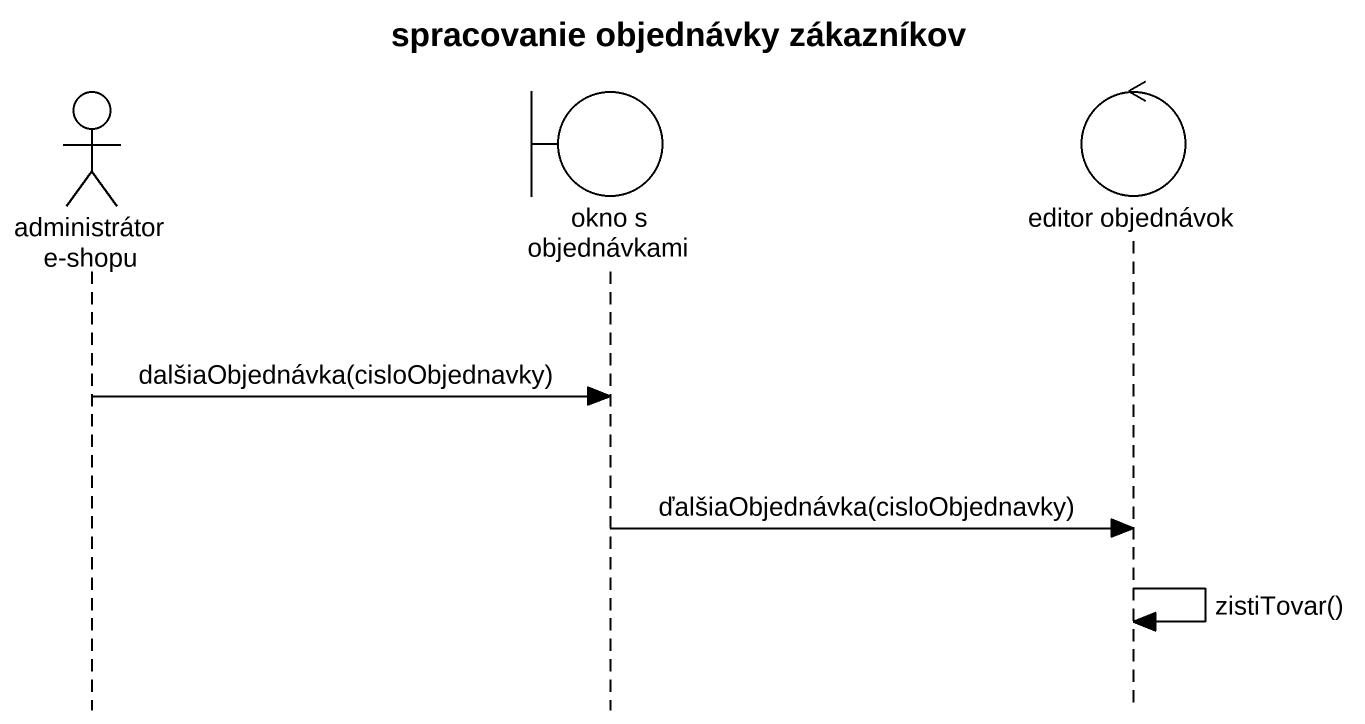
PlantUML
@startuml
title spracovanie objednávky zákazníkov
hide footbox
actor "administrátor e-shopu" as administrátor_e_shopu
boundary "okno s objednávkami" as okno_s_objednávkami
control "editor objednávok" as editor_objednávok

administrátor_e_shopu -> okno_s_objednávkami : dalšiaObjednávka(cisloObjednavky)
okno_s_objednávkami -> editor_objednávok : ďalšiaObjednávka(cisloObjednavky)
editor_objednávok -> editor_objednávok : zistiTovar()
@enduml
